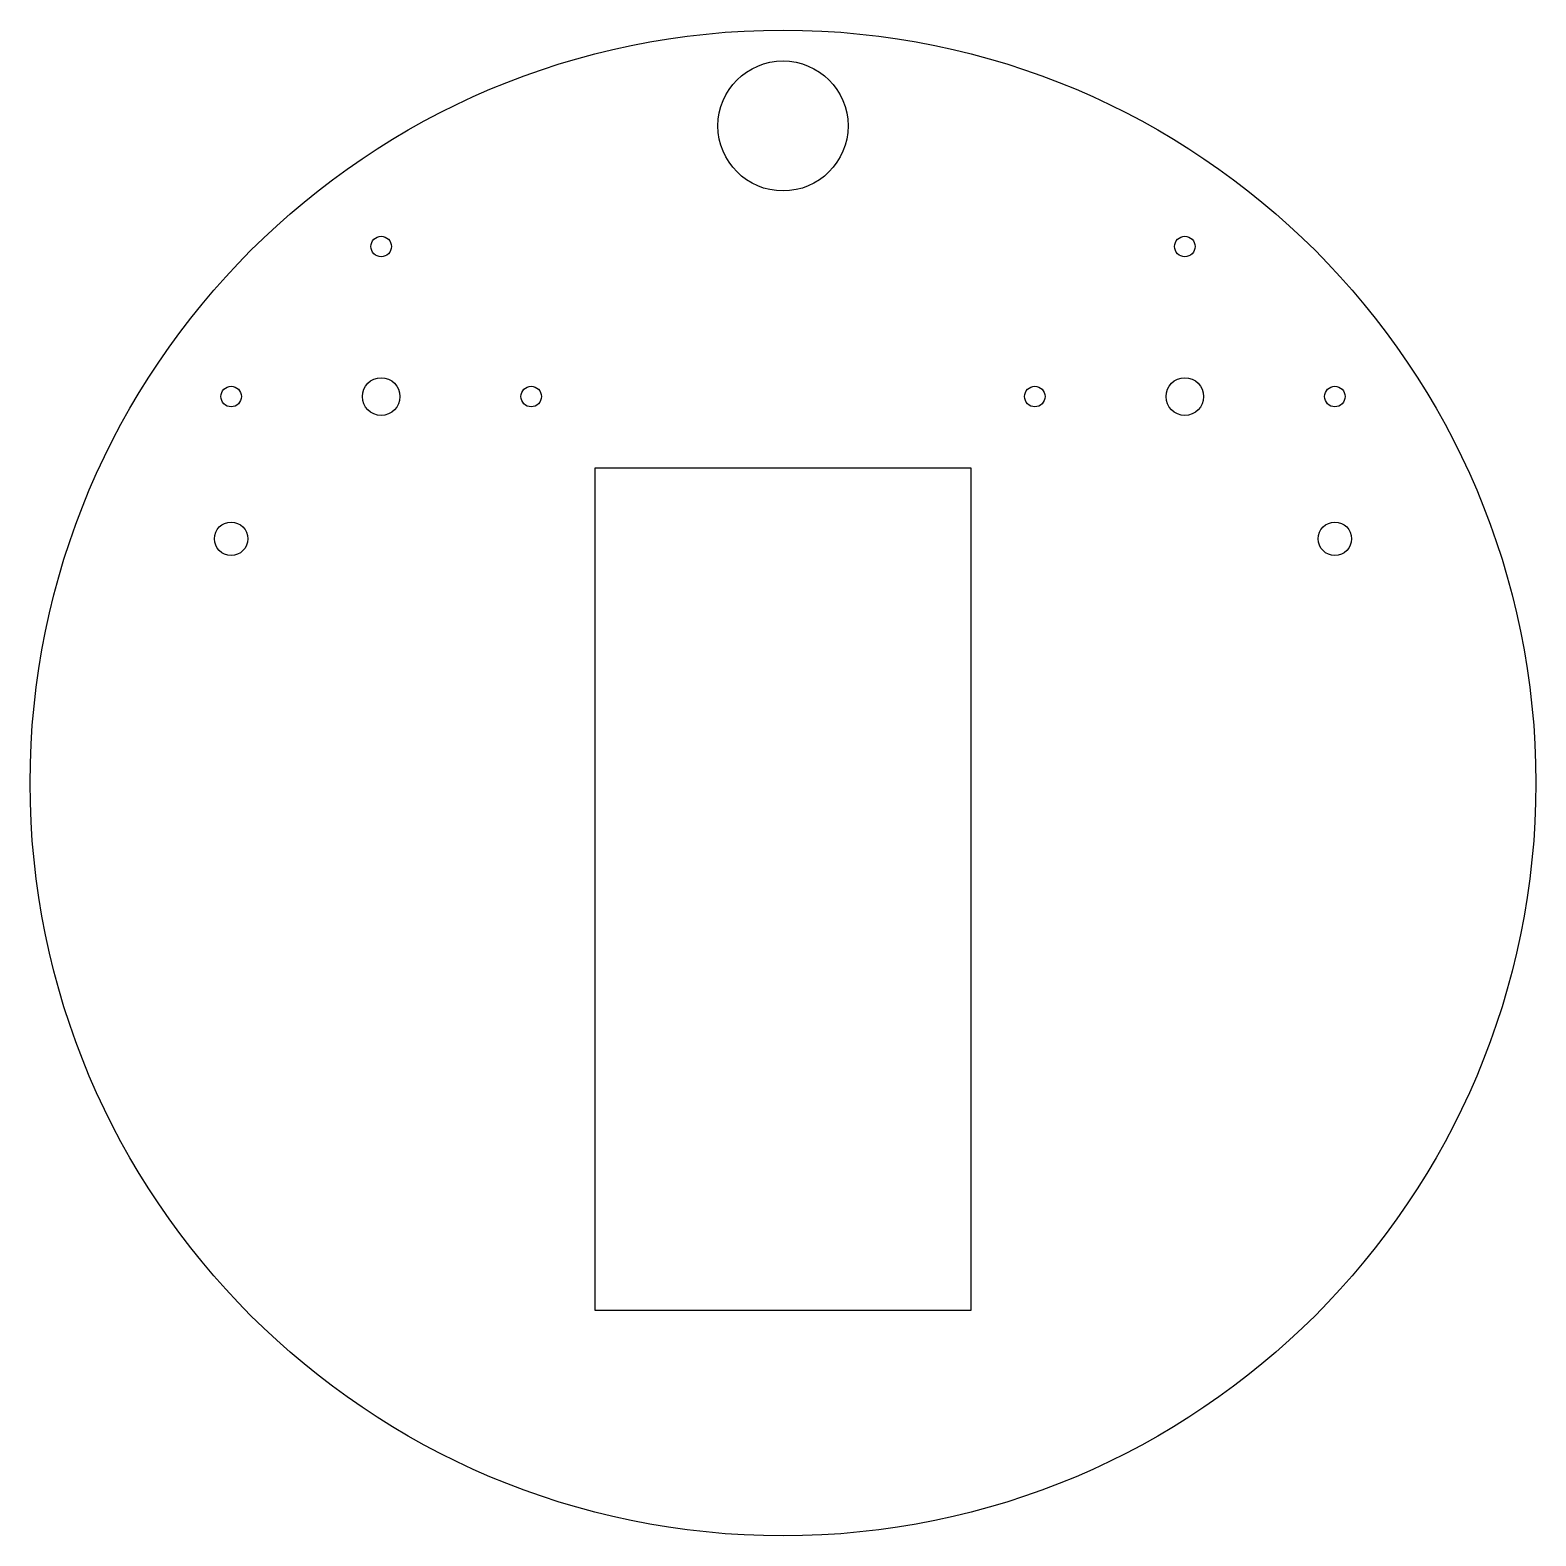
# Model space of a CAD drawing. Header units: millimetres. Extents: x -110 to 110, y -110 to 110.
import ezdxf

# ---------------------------------------------------------------- set-up
doc = ezdxf.new("R2010")
doc.units = ezdxf.units.MM

msp = doc.modelspace()

# ---------------------------------------------------------------- linework, layer by layer
at = {"color": 7, "linetype": 'Continuous', "lineweight": 25}
for p, q in [((-27.5, 46), (-27.5, -77)), ((27.5, 46), (-27.5, 46)), ((27.5, -77), (27.5, 46)), ((-27.5, -77), (27.5, -77))]:
    msp.add_line(p, q, dxfattribs=at)
for centre, radius in [((0, 0), 110), ((0, 96), 9.5), ((-58.71, 78.38), 1.5), ((58.71, 78.38), 1.5), ((-80.63, 56.46), 1.5), ((-58.71, 56.46), 2.75), ((-36.79, 56.46), 1.5), ((36.79, 56.46), 1.5), ((58.71, 56.46), 2.75), ((80.63, 56.46), 1.5), ((-80.63, 35.68), 2.45), ((80.63, 35.68), 2.45)]:
    msp.add_circle(centre, radius, dxfattribs=at)

doc.saveas('drawing.dxf')
